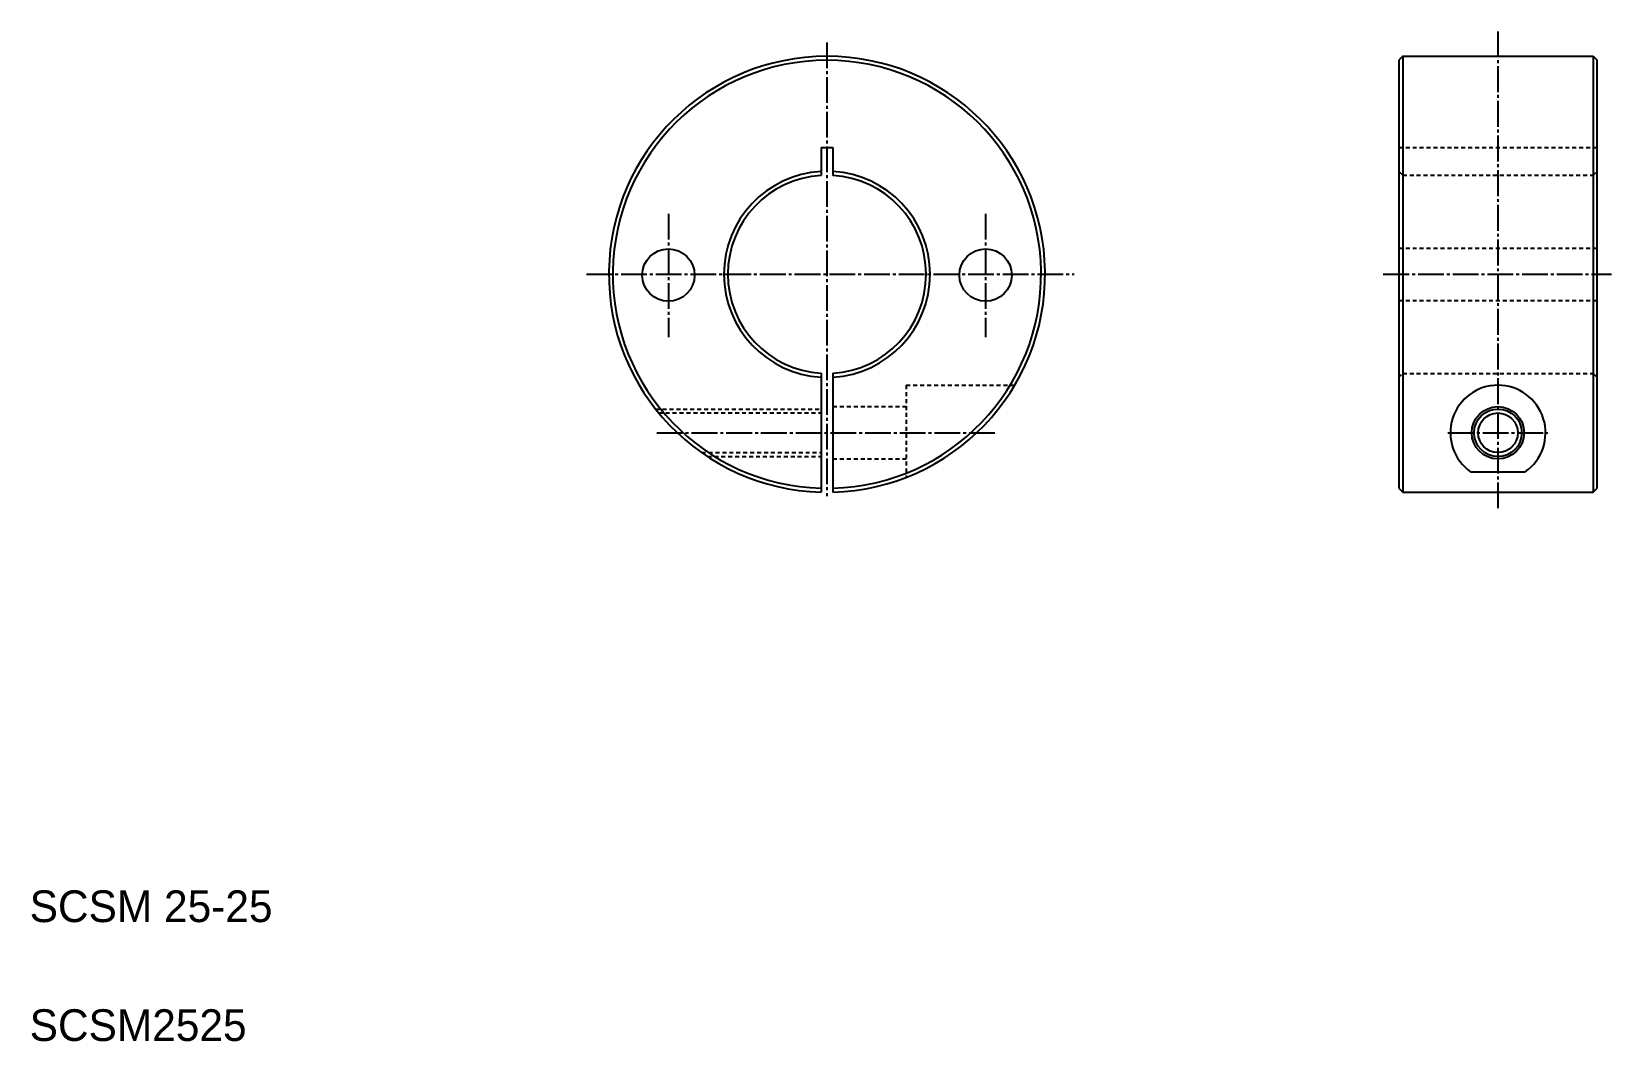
# Model space of a CAD drawing. Extents: x 10 to 209, y 10 to 137.
import ezdxf

# ---------------------------------------------------------------- set-up
doc = ezdxf.new("R2010")
doc.units = 0
doc.header["$LTSCALE"] = 0.25
doc.linetypes.add('CENTER', pattern=[17.5, 13, -1.5, 1.5, -1.5])
doc.linetypes.add('DASHED', pattern=[3.5, 2, -1.5])
doc.layers.get('0').update_dxf_attribs({"linetype": 'CONTINUOUS'})
doc.layers.add('CENTER', color=1, linetype='CENTER')

msp = doc.modelspace()

# ---------------------------------------------------------------- linework, layer by layer
at = {"color": 7, "linetype": 'CONTINUOUS'}
for p, q in [((183.127043, 134.236261), (182.627045, 133.736263)), ((183.127045, 134.236263), (207.127045, 134.236263)), ((183.127045, 134.236263), (183.127045, 79.236263)), ((207.127045, 134.236263), (207.627045, 133.736263)), ((207.127045, 134.236263), (207.127045, 79.236263)), ((109.780744, 122.736263), (111.280744, 122.736263)), ((109.780744, 122.736263), (109.780744, 119.213743)), ((111.280744, 122.736263), (111.280744, 119.213743)), ((109.780744, 94.258783), (109.780744, 79.246492)), ((111.280744, 94.258783), (111.280744, 79.246492)), ((191.682682, 81.823385), (198.571407, 81.823385)), ((182.627045, 79.736263), (183.127045, 79.236263)), ((207.127045, 79.236263), (207.627045, 79.736263)), ((183.127045, 79.236263), (207.127045, 79.236263))]:
    msp.add_line(p, q, dxfattribs=at)
for p, q in [((182.627045, 133.736263), (182.627045, 79.736263)), ((207.627045, 79.736263), (207.627045, 133.736263)), ((188.127045, 119.236263), (188.127045, 119.236363)), ((188.127045, 106.736263), (188.127145, 106.736263))]:
    msp.add_line(p, q)
at = {"color": 3, "linetype": 'DASHED'}
for p, q in [((182.627045, 122.736263), (207.627045, 122.736263)), ((183.127045, 119.236264), (182.627045, 119.736264)), ((207.127045, 119.236262), (207.627045, 119.736263)), ((183.127045, 119.236263), (207.127045, 119.236263)), ((182.627045, 110.036263), (207.627045, 110.036263)), ((182.627045, 103.436263), (207.627045, 103.436263)), ((182.627045, 93.736263), (183.127045, 94.236263)), ((183.127045, 94.236263), (207.127045, 94.236263)), ((207.127045, 94.236264), (207.627045, 93.736263)), ((120.530744, 92.736263), (120.530744, 81.118886)), ((120.530744, 92.736263), (134.200345, 92.736263)), ((88.914777, 89.736263), (109.780744, 89.736263)), ((111.280744, 90.036263), (120.530744, 90.036263)), ((89.31754, 89.236263), (109.780744, 89.236263)), ((94.719356, 84.236263), (109.780744, 84.236263)), ((95.45593, 83.736263), (109.780744, 83.736263)), ((111.280744, 83.436264), (120.530744, 83.436264))]:
    msp.add_line(p, q, dxfattribs=at)
at = {"color": 7, "linetype": 'CONTINUOUS'}
for centre, radius in [((90.530744, 106.636884), 3.3), ((130.530744, 106.636884), 3.3), ((195.127045, 86.736263), 3.3), ((195.127045, 86.736263), 2.5)]:
    msp.add_circle(centre, radius, dxfattribs=at)
at = {"color": 3, "linetype": 'CONTINUOUS'}
msp.add_circle((195.127045, 86.736263), 3, dxfattribs=at)
for radius, start, end in [(27.5, 271.562806, 268.437194), (27, 271.591754, 268.408246)]:
    msp.add_arc((110.530744, 106.736263), radius, start, end)
at = {"color": 7, "linetype": 'CONTINUOUS'}
for centre, radius, start, end in [((110.530744, 106.736263), 13, 93.307371, 266.69263), ((110.530744, 106.736263), 13, 273.30736, 86.69264), ((110.530744, 106.736263), 12.5, 93.439822, 266.56018), ((110.530744, 106.736263), 12.5, 273.43981, 86.560189), ((195.127045, 86.736263), 6, 305.033854, 234.966146)]:
    msp.add_arc(centre, radius, start, end, dxfattribs=at)
at = {"layer": 'CENTER', "color": 1, "linetype": 'CENTER'}
for p, q in [((110.530744, 135.985234), (110.530744, 78.736263)), ((195.127045, 137.358987), (195.127045, 77.09489)), ((90.530744, 114.370185), (90.530744, 98.806826)), ((130.530744, 114.370185), (130.530744, 98.806826)), ((80.200756, 106.736263), (141.713285, 106.736263)), ((180.674424, 106.736263), (209.433133, 106.736263)), ((89.083133, 86.736263), (131.978354, 86.736263)), ((188.827045, 86.736263), (201.427045, 86.736263))]:
    msp.add_line(p, q, dxfattribs=at)

# ---------------------------------------------------------------- texts
for s, p in [('SCSM 25-25', (10, 25)), ('SCSM2525', (10, 10))]:
    msp.add_text(s, height=4).set_placement(p)

doc.saveas('drawing.dxf')
